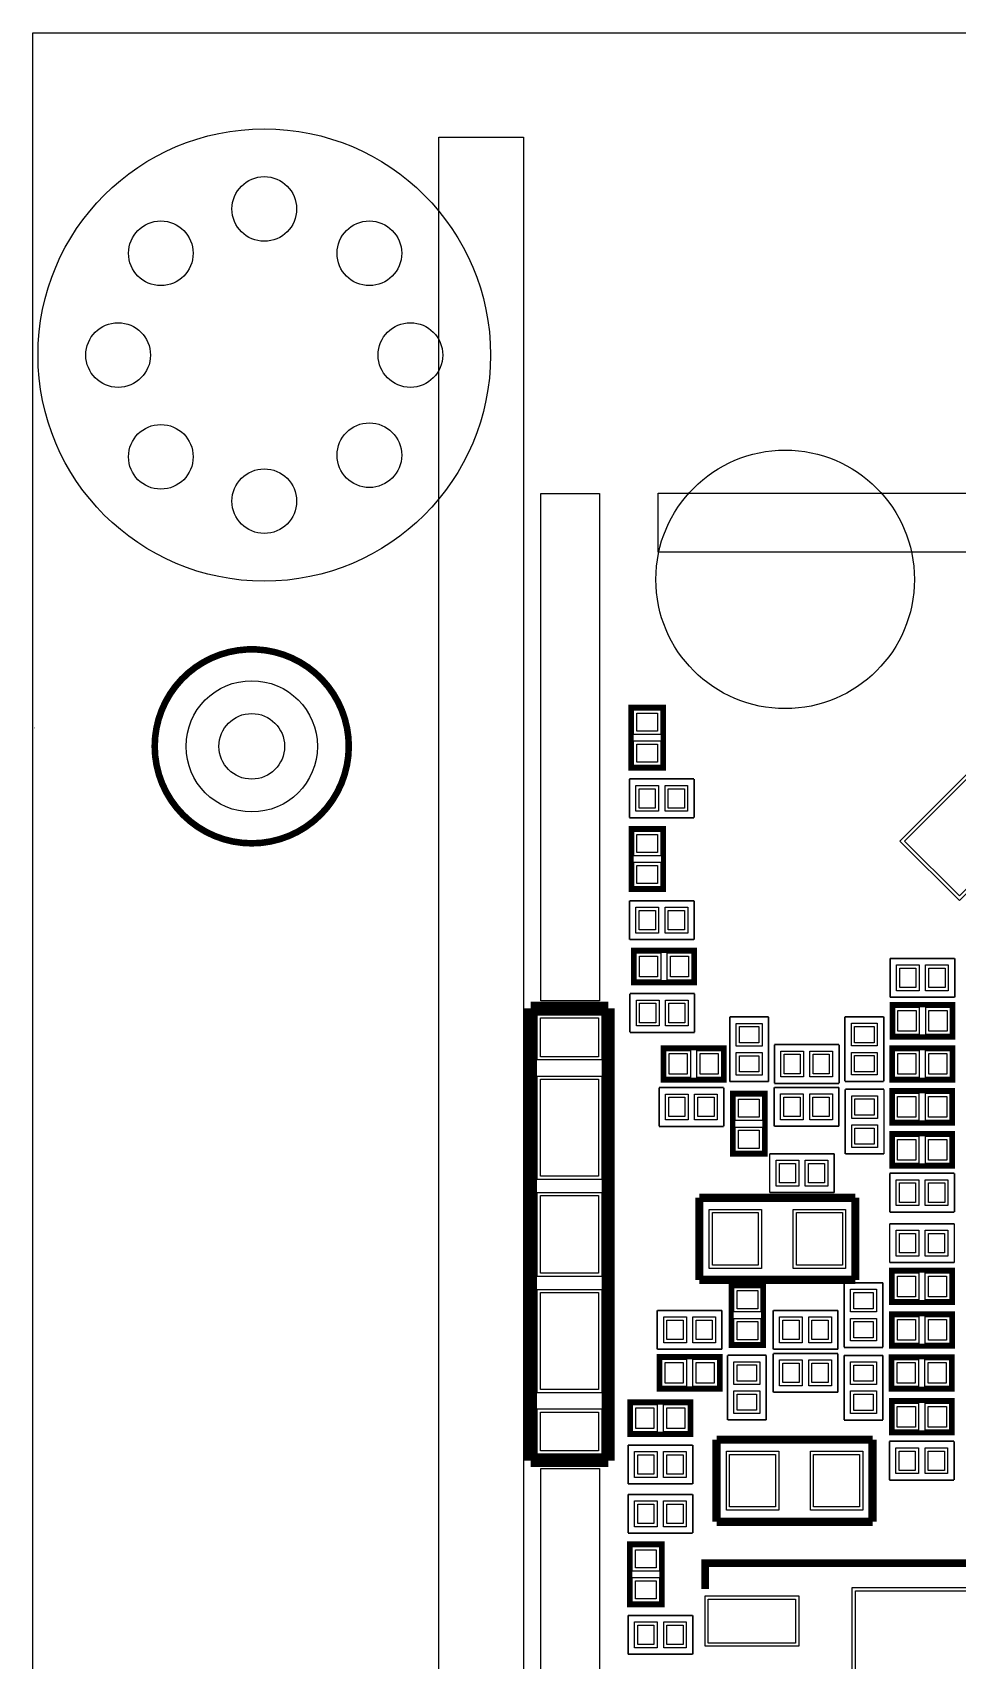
# Model space of a CAD drawing. Extents: x -0.1 to 73.4, y -0.1 to 43.3.
# Drawn here: x -0.04 to 14.27, y 16.84 to 42.03 of the extents above; entities that cross this region are included whole.
import ezdxf

# ---------------------------------------------------------------- set-up
doc = ezdxf.new("R2010")
doc.units = 0
for name, color, linetype in [('BG_DIMENSION', 85, 'CONTINUOUS'), ('BG_OUTLINE', 254, 'CONTINUOUS'), ('BG_SOLDERMASK_TOP', 4, 'CONTINUOUS'), ('PG_SILKSCREEN_TOP', 254, 'CONTINUOUS'), ('PIN_SOLDERMASK_TOP', 4, 'CONTINUOUS'), ('PIN_TOP', 96, 'CONTINUOUS')]:
    doc.layers.add(name, color=color, linetype=linetype)

msp = doc.modelspace()

# ---------------------------------------------------------------- linework, layer by layer
at = {"layer": 'BG_DIMENSION', "const_width": 0.0254}
for points in [[(12.342597, 42.019703), (12.343206, 42.019703)], [(3.517189, 37.211889), (3.5179, 37.211889)], [(3.5433, 37.022405), (3.544011, 37.022405)], [(-0.008611, 33.934603), (-0.008001, 33.934603)], [(-0.002311, 31.271997), (-0.0016, 31.271997)], [(-0.024003, 30.6832), (-0.023292, 30.6832)], [(7.56539, 29.521912), (7.566, 29.521912)]]:
    msp.add_lwpolyline(points, dxfattribs=at)
at = {"layer": 'BG_OUTLINE'}
for points in [[(-0.037313, 42.021709), (-0.037313, -0.003607), (73.366198, -0.003607), (73.366198, 42.021709)], [(-0.037313, 42.021709), (-0.037313, -0.003607), (73.366198, -0.003607), (73.366198, 42.021709)], [(-0.037313, 42.021709), (-0.037313, -0.003607), (73.366198, -0.003607), (73.366198, 42.021709)], [(-0.037313, 42.021709), (-0.037313, -0.003607), (73.366198, -0.003607), (73.366198, 42.021709)], [(-0.037313, 42.021709), (-0.037313, -0.003607), (73.366198, -0.003607), (73.366198, 42.021709)], [(-0.037313, 42.021709), (-0.037313, -0.003607), (73.366198, -0.003607), (73.366198, 42.021709)], [(-0.037313, 42.021709), (-0.037313, -0.003607), (73.366198, -0.003607), (73.366198, 42.021709)], [(-0.037313, 42.021709), (-0.037313, -0.003607), (73.366198, -0.003607), (73.366198, 42.021709)], [(-0.037313, 42.021709), (-0.037313, -0.003607), (73.366198, -0.003607), (73.366198, 42.021709)], [(-0.037313, 42.021709), (-0.037313, -0.003607), (73.366198, -0.003607), (73.366198, 42.021709)], [(-0.037313, 42.021709), (-0.037313, -0.003607), (73.366198, -0.003607), (73.366198, 42.021709)], [(7.557287, 40.415388), (7.557287, 1.576299), (6.246698, 1.576299), (6.246698, 40.415388)], [(7.557287, 40.415388), (7.557287, 1.576299), (6.246698, 1.576299), (6.246698, 40.415388)], [(7.557287, 40.415388), (7.557287, 1.576299), (6.246698, 1.576299), (6.246698, 40.415388)], [(7.557287, 40.415388), (7.557287, 1.576299), (6.246698, 1.576299), (6.246698, 40.415388)], [(7.557287, 40.415388), (7.557287, 1.576299), (6.246698, 1.576299), (6.246698, 40.415388)], [(7.557287, 40.415388), (7.557287, 1.576299), (6.246698, 1.576299), (6.246698, 40.415388)], [(7.557287, 40.415388), (7.557287, 1.576299), (6.246698, 1.576299), (6.246698, 40.415388)], [(7.557287, 40.415388), (7.557287, 1.576299), (6.246698, 1.576299), (6.246698, 40.415388)], [(7.557287, 40.415388), (7.557287, 1.576299), (6.246698, 1.576299), (6.246698, 40.415388)], [(7.557287, 40.415388), (7.557287, 1.576299), (6.246698, 1.576299), (6.246698, 40.415388)], [(7.557287, 40.415388), (7.557287, 1.576299), (6.246698, 1.576299), (6.246698, 40.415388)]]:
    msp.add_lwpolyline(points, close=True, dxfattribs=at)
at = {"layer": 'BG_SOLDERMASK_TOP'}
for points in [[(8.733993, 34.8996), (8.733993, 27.051), (7.8248, 27.051), (7.8248, 34.8996)], [(32.004, 33.993912), (9.639097, 33.993912), (9.639097, 34.903004), (32.004, 34.903004)], [(8.733993, 19.812), (8.733993, 11.455908), (7.8248, 11.455908), (7.8248, 19.812)]]:
    msp.add_lwpolyline(points, close=True, dxfattribs=at)
at = {"layer": 'PG_SILKSCREEN_TOP', "const_width": 0.1016}
msp.add_lwpolyline([(4.853711, 30.988, 1.000001), (1.851914, 30.988, 0.999999), (4.853711, 30.988)], format="xyb", dxfattribs=at)
at = {"layer": 'PG_SILKSCREEN_TOP'}
for points, const_width in [([(9.219413, 31.593409), (9.219413, 30.653406), (9.719412, 30.653406), (9.719412, 31.593409), (9.219413, 31.593409), (9.219413, 31.313399)], 0.08001), ([(9.309405, 31.593409), (9.219413, 31.593409), (9.219413, 31.503391)], 0.08001), ([(9.719412, 31.503391), (9.719412, 31.593409), (9.629394, 31.593409)], 0.08001), ([(9.219413, 30.743398), (9.219413, 30.653406), (9.309405, 30.653406)], 0.08001), ([(9.629394, 30.653406), (9.719412, 30.653406), (9.719412, 30.743398)], 0.08001), ([(9.195105, 30.482896), (10.195103, 30.482896)], 0.0254), ([(9.195105, 29.882897), (9.195105, 30.482896)], 0.0254), ([(10.195103, 30.482896), (10.195103, 29.882897)], 0.0254), ([(9.220911, 29.715511), (9.220911, 28.775508), (9.72091, 28.775508), (9.72091, 29.715511), (9.220911, 29.715511), (9.220911, 29.435501)], 0.08001), ([(9.310903, 29.715511), (9.220911, 29.715511), (9.220911, 29.625493)], 0.08001), ([(10.195103, 29.882897), (9.195105, 29.882897)], 0.0254), ([(9.72091, 29.625493), (9.72091, 29.715511), (9.630893, 29.715511)], 0.08001), ([(9.220911, 28.8655), (9.220911, 28.775508), (9.310903, 28.775508)], 0.08001), ([(9.630893, 28.775508), (9.72091, 28.775508), (9.72091, 28.8655)], 0.08001), ([(9.195892, 27.998903), (9.195892, 28.598901)], 0.0254), ([(9.195892, 28.598901), (10.19589, 28.598901)], 0.0254), ([(10.19589, 28.598901), (10.19589, 27.998903)], 0.0254), ([(10.19589, 27.998903), (9.195892, 27.998903)], 0.0254), ([(10.200894, 27.830501), (9.260891, 27.830501), (9.260891, 27.330502), (10.200894, 27.330502), (10.200894, 27.830501), (9.920884, 27.830501)], 0.08001), ([(9.350883, 27.830501), (9.260891, 27.830501), (9.260891, 27.740508)], 0.08001), ([(10.200894, 27.740508), (10.200894, 27.830501), (10.110902, 27.830501)], 0.08001), ([(13.226593, 27.70599), (14.226591, 27.70599)], 0.0254), ([(13.226593, 27.105991), (13.226593, 27.70599)], 0.0254), ([(14.226591, 27.70599), (14.226591, 27.105991)], 0.0254), ([(9.260891, 27.420494), (9.260891, 27.330502), (9.350883, 27.330502)], 0.08001), ([(10.110902, 27.330502), (10.200894, 27.330502), (10.200894, 27.420494)], 0.08001), ([(7.667295, 26.93609), (8.867089, 26.93609)], 0.199898), ([(7.667295, 19.935901), (7.667295, 26.93609)], 0.199898), ([(8.867089, 26.93609), (8.867089, 19.935901)], 0.199898), ([(9.203004, 26.562101), (9.203004, 27.1621)], 0.0254), ([(9.203004, 27.1621), (10.203002, 27.1621)], 0.0254), ([(10.203002, 27.1621), (10.203002, 26.562101)], 0.0254), ([(14.226591, 27.105991), (13.226593, 27.105991)], 0.0254), ([(14.197711, 26.990192), (13.257708, 26.990192), (13.257708, 26.490193), (14.197711, 26.490193), (14.197711, 26.990192), (13.917701, 26.990192)], 0.08001), ([(13.3477, 26.990192), (13.257708, 26.990192), (13.257708, 26.9002)], 0.08001), ([(14.197711, 26.9002), (14.197711, 26.990192), (14.107693, 26.990192)], 0.08001), ([(10.745902, 25.800609), (10.745902, 26.800607)], 0.0254), ([(10.745902, 26.800607), (11.345901, 26.800607)], 0.0254), ([(11.345901, 26.800607), (11.345901, 25.800609)], 0.0254), ([(12.527991, 25.80259), (12.527991, 26.802588)], 0.0254), ([(12.527991, 26.802588), (13.12799, 26.802588)], 0.0254), ([(13.12799, 26.802588), (13.12799, 25.80259)], 0.0254), ([(10.203002, 26.562101), (9.203004, 26.562101)], 0.0254), ([(13.257708, 26.580211), (13.257708, 26.490193), (13.3477, 26.490193)], 0.08001), ([(14.107693, 26.490193), (14.197711, 26.490193), (14.197711, 26.580211)], 0.08001), ([(10.657992, 26.32329), (9.717989, 26.32329), (9.717989, 25.823291), (10.657992, 25.823291), (10.657992, 26.32329), (10.378008, 26.32329)], 0.08001), ([(9.808007, 26.32329), (9.717989, 26.32329), (9.717989, 26.233298)], 0.08001), ([(10.657992, 26.233298), (10.657992, 26.32329), (10.568, 26.32329)], 0.08001), ([(11.436502, 25.772999), (11.436502, 26.372998)], 0.0254), ([(11.436502, 26.372998), (12.4365, 26.372998)], 0.0254), ([(12.4365, 26.372998), (12.4365, 25.772999)], 0.0254), ([(14.195908, 26.323798), (13.255904, 26.323798), (13.255904, 25.823799), (14.195908, 25.823799), (14.195908, 26.323798), (13.915898, 26.323798)], 0.08001), ([(13.345897, 26.323798), (13.255904, 26.323798), (13.255904, 26.233806)], 0.08001), ([(14.195908, 26.233806), (14.195908, 26.323798), (14.10589, 26.323798)], 0.08001), ([(9.717989, 25.913309), (9.717989, 25.823291), (9.808007, 25.823291)], 0.08001), ([(10.568, 25.823291), (10.657992, 25.823291), (10.657992, 25.913309)], 0.08001), ([(13.255904, 25.913791), (13.255904, 25.823799), (13.345897, 25.823799)], 0.08001), ([(14.10589, 25.823799), (14.195908, 25.823799), (14.195908, 25.913791)], 0.08001), ([(9.652991, 25.107798), (9.652991, 25.707797)], 0.0254), ([(9.652991, 25.707797), (10.652989, 25.707797)], 0.0254), ([(10.652989, 25.707797), (10.652989, 25.107798)], 0.0254), ([(11.345901, 25.800609), (10.745902, 25.800609)], 0.0254), ([(11.433912, 25.110288), (11.433912, 25.710312)], 0.0254), ([(11.433912, 25.710312), (12.43391, 25.710312)], 0.0254), ([(12.4365, 25.772999), (11.436502, 25.772999)], 0.0254), ([(12.43391, 25.710312), (12.43391, 25.110288)], 0.0254), ([(13.12799, 25.80259), (12.527991, 25.80259)], 0.0254), ([(12.532309, 24.68151), (12.532309, 25.681508)], 0.0254), ([(12.532309, 25.681508), (13.132308, 25.681508)], 0.0254), ([(13.132308, 25.681508), (13.132308, 24.68151)], 0.0254), ([(14.192809, 25.659309), (13.252806, 25.659309), (13.252806, 25.15931), (14.192809, 25.15931), (14.192809, 25.659309), (13.912799, 25.659309)], 0.08001), ([(13.342798, 25.659309), (13.252806, 25.659309), (13.252806, 25.569291)], 0.08001), ([(14.192809, 25.569291), (14.192809, 25.659309), (14.102791, 25.659309)], 0.08001), ([(10.790809, 25.617805), (10.790809, 24.677802), (11.290808, 24.677802), (11.290808, 25.617805), (10.790809, 25.617805), (10.790809, 25.337795)], 0.08001), ([(10.880801, 25.617805), (10.790809, 25.617805), (10.790809, 25.527813)], 0.08001), ([(11.290808, 25.527813), (11.290808, 25.617805), (11.20079, 25.617805)], 0.08001), ([(13.252806, 25.249302), (13.252806, 25.15931), (13.342798, 25.15931)], 0.08001), ([(14.102791, 25.15931), (14.192809, 25.15931), (14.192809, 25.249302)], 0.08001), ([(10.652989, 25.107798), (9.652991, 25.107798)], 0.0254), ([(12.43391, 25.110288), (11.433912, 25.110288)], 0.0254), ([(14.192809, 24.993803), (13.252806, 24.993803), (13.252806, 24.493804), (14.192809, 24.493804), (14.192809, 24.993803), (13.912799, 24.993803)], 0.08001), ([(13.342798, 24.993803), (13.252806, 24.993803), (13.252806, 24.903811)], 0.08001), ([(14.192809, 24.903811), (14.192809, 24.993803), (14.102791, 24.993803)], 0.08001), ([(10.790809, 24.767794), (10.790809, 24.677802), (10.880801, 24.677802)], 0.08001), ([(11.20079, 24.677802), (11.290808, 24.677802), (11.290808, 24.767794)], 0.08001), ([(11.363808, 24.083391), (11.363808, 24.68339)], 0.0254), ([(11.363808, 24.68339), (12.363806, 24.68339)], 0.0254), ([(12.363806, 24.68339), (12.363806, 24.083391)], 0.0254), ([(13.132308, 24.68151), (12.532309, 24.68151)], 0.0254), ([(13.252806, 24.583796), (13.252806, 24.493804), (13.342798, 24.493804)], 0.08001), ([(14.102791, 24.493804), (14.192809, 24.493804), (14.192809, 24.583796)], 0.08001), ([(13.221106, 24.382095), (14.221104, 24.382095)], 0.0254), ([(13.221106, 23.782096), (13.221106, 24.382095)], 0.0254), ([(14.221104, 24.382095), (14.221104, 23.782096)], 0.0254), ([(10.276307, 22.73239), (10.276307, 24.00239)], 0.127), ([(10.276307, 24.00239), (12.689307, 24.00239)], 0.127), ([(12.363806, 24.083391), (11.363808, 24.083391)], 0.0254), ([(12.689307, 24.00239), (12.689307, 22.73239)], 0.127), ([(14.221104, 23.782096), (13.221106, 23.782096)], 0.0254), ([(13.219989, 23.600588), (14.220012, 23.600588)], 0.0254), ([(13.219989, 23.000589), (13.219989, 23.600588)], 0.0254), ([(14.220012, 23.600588), (14.220012, 23.000589)], 0.0254), ([(14.220012, 23.000589), (13.219989, 23.000589)], 0.0254), ([(14.189507, 22.882098), (13.249504, 22.882098), (13.249504, 22.382099), (14.189507, 22.382099), (14.189507, 22.882098), (13.909497, 22.882098)], 0.08001), ([(13.339496, 22.882098), (13.249504, 22.882098), (13.249504, 22.792106)], 0.08001), ([(14.189507, 22.792106), (14.189507, 22.882098), (14.099489, 22.882098)], 0.08001), ([(12.689307, 22.73239), (10.276307, 22.73239)], 0.127), ([(11.269294, 21.716289), (11.269294, 22.656292), (10.769295, 22.656292), (10.769295, 21.716289), (11.269294, 21.716289), (11.269294, 21.996298)], 0.08001), ([(10.859287, 22.656292), (10.769295, 22.656292), (10.769295, 22.5663)], 0.08001), ([(11.269294, 22.5663), (11.269294, 22.656292), (11.179302, 22.656292)], 0.08001), ([(12.515596, 21.686799), (12.515596, 22.686797)], 0.0254), ([(12.515596, 22.686797), (13.115595, 22.686797)], 0.0254), ([(13.115595, 22.686797), (13.115595, 21.686799)], 0.0254), ([(13.249504, 22.472091), (13.249504, 22.382099), (13.339496, 22.382099)], 0.08001), ([(14.099489, 22.382099), (14.189507, 22.382099), (14.189507, 22.472091)], 0.08001), ([(9.625203, 21.659012), (9.625203, 22.259011)], 0.0254), ([(9.625203, 22.259011), (10.625201, 22.259011)], 0.0254), ([(10.625201, 22.259011), (10.625201, 21.659012)], 0.0254), ([(11.418392, 21.65919), (11.418392, 22.259188)], 0.0254), ([(11.418392, 22.259188), (12.41839, 22.259188)], 0.0254), ([(12.41839, 22.259188), (12.41839, 21.65919)], 0.0254), ([(14.188999, 22.207906), (13.248996, 22.207906), (13.248996, 21.707907), (14.188999, 21.707907), (14.188999, 22.207906), (13.908989, 22.207906)], 0.08001), ([(13.338988, 22.207906), (13.248996, 22.207906), (13.248996, 22.117888)], 0.08001), ([(14.188999, 22.117888), (14.188999, 22.207906), (14.099007, 22.207906)], 0.08001), ([(10.625201, 21.659012), (9.625203, 21.659012)], 0.0254), ([(10.769295, 21.806306), (10.769295, 21.716289), (10.859287, 21.716289)], 0.08001), ([(11.179302, 21.716289), (11.269294, 21.716289), (11.269294, 21.806306)], 0.08001), ([(12.41839, 21.65919), (11.418392, 21.65919)], 0.0254), ([(13.115595, 21.686799), (12.515596, 21.686799)], 0.0254), ([(13.248996, 21.797899), (13.248996, 21.707907), (13.338988, 21.707907)], 0.08001), ([(14.099007, 21.707907), (14.188999, 21.707907), (14.188999, 21.797899)], 0.08001), ([(10.595204, 21.54301), (9.6552, 21.54301), (9.6552, 21.043011), (10.595204, 21.043011), (10.595204, 21.54301), (10.315194, 21.54301)], 0.08001), ([(9.745193, 21.54301), (9.6552, 21.54301), (9.6552, 21.452992)], 0.08001), ([(10.595204, 21.452992), (10.595204, 21.54301), (10.505211, 21.54301)], 0.08001), ([(10.711891, 20.565389), (10.711891, 21.565387)], 0.0254), ([(10.711891, 21.565387), (11.31189, 21.565387)], 0.0254), ([(11.31189, 21.565387), (11.31189, 20.565389)], 0.0254), ([(11.418392, 20.992998), (11.418392, 21.592997)], 0.0254), ([(11.418392, 21.592997), (12.41839, 21.592997)], 0.0254), ([(12.41839, 21.592997), (12.41839, 20.992998)], 0.0254), ([(12.516104, 20.563611), (12.516104, 21.563609)], 0.0254), ([(12.516104, 21.563609), (13.116103, 21.563609)], 0.0254), ([(13.116103, 21.563609), (13.116103, 20.563611)], 0.0254), ([(14.186205, 21.542197), (13.246202, 21.542197), (13.246202, 21.042198), (14.186205, 21.042198), (14.186205, 21.542197), (13.906195, 21.542197)], 0.08001), ([(13.336194, 21.542197), (13.246202, 21.542197), (13.246202, 21.452205)], 0.08001), ([(14.186205, 21.452205), (14.186205, 21.542197), (14.096213, 21.542197)], 0.08001), ([(9.6552, 21.133003), (9.6552, 21.043011), (9.745193, 21.043011)], 0.08001), ([(10.505211, 21.043011), (10.595204, 21.043011), (10.595204, 21.133003)], 0.08001), ([(13.246202, 21.13219), (13.246202, 21.042198), (13.336194, 21.042198)], 0.08001), ([(14.096213, 21.042198), (14.186205, 21.042198), (14.186205, 21.13219)], 0.08001), ([(12.41839, 20.992998), (11.418392, 20.992998)], 0.0254), ([(10.142601, 20.843392), (9.202598, 20.843392), (9.202598, 20.343393), (10.142601, 20.343393), (10.142601, 20.843392), (9.862591, 20.843392)], 0.08001), ([(9.29259, 20.843392), (9.202598, 20.843392), (9.202598, 20.7534)], 0.08001), ([(10.142601, 20.7534), (10.142601, 20.843392), (10.052609, 20.843392)], 0.08001), ([(14.187805, 20.865592), (13.247802, 20.865592), (13.247802, 20.365593), (14.187805, 20.365593), (14.187805, 20.865592), (13.907795, 20.865592)], 0.08001), ([(13.337794, 20.865592), (13.247802, 20.865592), (13.247802, 20.7756)], 0.08001), ([(14.187805, 20.7756), (14.187805, 20.865592), (14.097787, 20.865592)], 0.08001), ([(9.202598, 20.433411), (9.202598, 20.343393), (9.29259, 20.343393)], 0.08001), ([(10.052609, 20.343393), (10.142601, 20.343393), (10.142601, 20.433411)], 0.08001), ([(11.31189, 20.565389), (10.711891, 20.565389)], 0.0254), ([(13.116103, 20.563611), (12.516104, 20.563611)], 0.0254), ([(13.247802, 20.455611), (13.247802, 20.365593), (13.337794, 20.365593)], 0.08001), ([(14.097787, 20.365593), (14.187805, 20.365593), (14.187805, 20.455611)], 0.08001), ([(9.173794, 19.575399), (9.173794, 20.175398)], 0.0254), ([(9.173794, 20.175398), (10.173792, 20.175398)], 0.0254), ([(10.173792, 20.175398), (10.173792, 19.575399)], 0.0254), ([(10.543007, 18.989904), (10.543007, 20.259904)], 0.127), ([(10.543007, 20.259904), (12.956007, 20.259904)], 0.127), ([(12.956007, 20.259904), (12.956007, 18.989904)], 0.127), ([(13.216712, 20.234605), (14.21671, 20.234605)], 0.0254), ([(13.216712, 19.634606), (13.216712, 20.234605)], 0.0254), ([(14.21671, 20.234605), (14.21671, 19.634606)], 0.0254), ([(8.867089, 19.935901), (7.667295, 19.935901)], 0.199898), ([(14.21671, 19.634606), (13.216712, 19.634606)], 0.0254), ([(10.173792, 19.575399), (9.173794, 19.575399)], 0.0254), ([(9.173794, 18.813399), (9.173794, 19.413398)], 0.0254), ([(9.173794, 19.413398), (10.173792, 19.413398)], 0.0254), ([(10.173792, 19.413398), (10.173792, 18.813399)], 0.0254), ([(12.956007, 18.989904), (10.543007, 18.989904)], 0.127), ([(9.698609, 17.706696), (9.698609, 18.646699), (9.19861, 18.646699), (9.19861, 17.706696), (9.698609, 17.706696), (9.698609, 17.986705)], 0.08001), ([(9.288602, 18.646699), (9.19861, 18.646699), (9.19861, 18.556707)], 0.08001), ([(10.173792, 18.813399), (9.173794, 18.813399)], 0.0254), ([(9.698609, 18.556707), (9.698609, 18.646699), (9.608591, 18.646699)], 0.08001), ([(10.364699, 17.947208), (10.364699, 18.347207), (19.764705, 18.347207), (19.764705, 17.947208)], 0.11999), ([(9.19861, 17.796688), (9.19861, 17.706696), (9.288602, 17.706696)], 0.08001), ([(9.608591, 17.706696), (9.698609, 17.706696), (9.698609, 17.796688)], 0.08001), ([(9.174505, 17.540199), (10.174503, 17.540199)], 0.0254), ([(9.174505, 16.9402), (9.174505, 17.540199)], 0.0254), ([(10.174503, 17.540199), (10.174503, 16.9402)], 0.0254), ([(10.174503, 16.9402), (9.174505, 16.9402)], 0.0254)]:
    msp.add_lwpolyline(points, dxfattribs=dict(at, const_width=const_width))
at = {"layer": 'PIN_SOLDERMASK_TOP'}
for points in [[(9.259405, 31.553417), (9.679394, 31.553417), (9.679394, 31.173407), (9.259405, 31.173407)], [(9.679394, 30.693398), (9.259405, 30.693398), (9.259405, 31.073407), (9.679394, 31.073407)], [(14.439882, 30.581872), (15.359119, 29.662635), (14.298389, 28.601906), (13.379152, 29.521143)], [(9.295105, 29.982897), (9.295105, 30.382896), (9.645117, 30.382896), (9.645117, 29.982897)], [(9.745091, 29.982897), (9.745091, 30.382896), (10.095103, 30.382896), (10.095103, 29.982897)], [(9.260903, 29.675519), (9.680892, 29.675519), (9.680892, 29.295509), (9.260903, 29.295509)], [(9.680892, 28.8155), (9.260903, 28.8155), (9.260903, 29.195509), (9.680892, 29.195509)], [(9.645904, 28.498902), (9.645904, 28.098902), (9.295892, 28.098902), (9.295892, 28.498902)], [(10.09589, 28.498902), (10.09589, 28.098902), (9.745878, 28.098902), (9.745878, 28.498902)], [(9.30087, 27.370481), (9.30087, 27.79047), (9.68088, 27.79047), (9.68088, 27.370481)], [(10.160902, 27.790483), (10.160902, 27.370494), (9.780892, 27.370494), (9.780892, 27.790483)], [(13.326593, 27.205991), (13.326593, 27.60599), (13.676605, 27.60599), (13.676605, 27.205991)], [(13.776579, 27.205991), (13.776579, 27.60599), (14.126591, 27.60599), (14.126591, 27.205991)], [(9.653016, 27.0621), (9.653016, 26.662101), (9.303004, 26.662101), (9.303004, 27.0621)], [(10.103002, 27.0621), (10.103002, 26.662101), (9.75299, 26.662101), (9.75299, 27.0621)], [(8.767191, 26.136003), (7.767193, 26.136003), (7.767193, 26.836002), (8.767191, 26.836002)], [(10.845902, 26.700607), (11.245901, 26.700607), (11.245901, 26.350595), (10.845902, 26.350595)], [(13.02799, 26.352576), (12.627991, 26.352576), (12.627991, 26.702588), (13.02799, 26.702588)], [(13.297687, 26.530198), (13.297687, 26.950187), (13.677697, 26.950187), (13.677697, 26.530198)], [(14.157719, 26.9502), (14.157719, 26.530211), (13.777709, 26.530211), (13.777709, 26.9502)], [(9.757969, 25.863296), (9.757969, 26.283285), (10.137978, 26.283285), (10.137978, 25.863296)], [(10.618, 26.283298), (10.618, 25.863309), (10.237991, 25.863309), (10.237991, 26.283298)], [(10.845902, 26.250621), (11.245901, 26.250621), (11.245901, 25.900609), (10.845902, 25.900609)], [(11.886514, 26.272998), (11.886514, 25.872999), (11.536502, 25.872999), (11.536502, 26.272998)], [(12.336501, 26.272998), (12.336501, 25.872999), (11.986489, 25.872999), (11.986489, 26.272998)], [(13.02799, 25.90259), (12.627991, 25.90259), (12.627991, 26.252602), (13.02799, 26.252602)], [(13.295884, 25.863804), (13.295884, 26.283793), (13.675893, 26.283793), (13.675893, 25.863804)], [(14.155915, 26.283806), (14.155915, 25.863817), (13.775906, 25.863817), (13.775906, 26.283806)], [(7.767193, 24.286058), (7.767193, 25.885953), (8.767191, 25.885953), (8.767191, 24.286058)], [(10.103002, 25.607797), (10.103002, 25.207798), (9.75299, 25.207798), (9.75299, 25.607797)], [(10.552989, 25.607797), (10.552989, 25.207798), (10.202977, 25.207798), (10.202977, 25.607797)], [(10.830801, 25.577813), (11.25079, 25.577813), (11.25079, 25.197803), (10.830801, 25.197803)], [(11.883923, 25.610312), (11.883923, 25.210313), (11.533911, 25.210313), (11.533911, 25.610312)], [(12.33391, 25.610312), (12.33391, 25.210313), (11.983898, 25.210313), (11.983898, 25.610312)], [(13.032308, 25.231496), (12.632309, 25.231496), (12.632309, 25.581508), (13.032308, 25.581508)], [(13.292785, 25.199289), (13.292785, 25.619278), (13.672795, 25.619278), (13.672795, 25.199289)], [(14.152816, 25.619291), (14.152816, 25.199302), (13.772807, 25.199302), (13.772807, 25.619291)], [(11.25079, 24.717794), (10.830801, 24.717794), (10.830801, 25.097803), (11.25079, 25.097803)], [(13.032308, 24.78151), (12.632309, 24.78151), (12.632309, 25.131522), (13.032308, 25.131522)], [(13.292785, 24.533784), (13.292785, 24.953773), (13.672795, 24.953773), (13.672795, 24.533784)], [(14.152816, 24.953785), (14.152816, 24.533797), (13.772807, 24.533797), (13.772807, 24.953785)], [(11.813819, 24.58339), (11.813819, 24.183391), (11.463807, 24.183391), (11.463807, 24.58339)], [(12.263806, 24.58339), (12.263806, 24.183391), (11.913794, 24.183391), (11.913794, 24.58339)], [(13.321106, 23.882096), (13.321106, 24.282095), (13.671118, 24.282095), (13.671118, 23.882096)], [(13.771093, 23.882096), (13.771093, 24.282095), (14.121105, 24.282095), (14.121105, 23.882096)], [(8.767191, 24.085995), (8.767191, 22.785997), (7.767193, 22.785997), (7.767193, 24.085995)], [(11.238395, 23.82379), (11.238395, 22.910991), (10.427195, 22.910991), (10.427195, 23.82379)], [(12.538418, 23.82379), (12.538418, 22.910991), (11.727218, 22.910991), (11.727218, 23.82379)], [(13.319989, 23.100589), (13.319989, 23.500588), (13.670001, 23.500588), (13.670001, 23.100589)], [(13.769975, 23.100589), (13.769975, 23.500588), (14.119987, 23.500588), (14.119987, 23.100589)], [(13.289483, 22.422104), (13.289483, 22.842093), (13.669493, 22.842093), (13.669493, 22.422104)], [(14.149514, 22.842106), (14.149514, 22.422117), (13.769505, 22.422117), (13.769505, 22.842106)], [(7.767193, 20.986039), (7.767193, 22.585934), (8.767191, 22.585934), (8.767191, 20.986039)], [(10.809313, 22.6163), (11.229302, 22.6163), (11.229302, 22.23629), (10.809313, 22.23629)], [(13.015595, 22.236786), (12.615596, 22.236786), (12.615596, 22.586798), (13.015595, 22.586798)], [(13.288975, 21.747886), (13.288975, 22.167875), (13.668985, 22.167875), (13.668985, 21.747886)], [(14.149007, 22.167888), (14.149007, 21.747899), (13.768997, 21.747899), (13.768997, 22.167888)], [(10.075215, 22.159011), (10.075215, 21.759012), (9.725203, 21.759012), (9.725203, 22.159011)], [(10.525201, 22.159011), (10.525201, 21.759012), (10.175189, 21.759012), (10.175189, 22.159011)], [(11.229302, 21.756281), (10.809313, 21.756281), (10.809313, 22.136291), (11.229302, 22.136291)], [(11.868404, 22.159189), (11.868404, 21.759189), (11.518392, 21.759189), (11.518392, 22.159189)], [(12.31839, 22.159189), (12.31839, 21.759189), (11.968378, 21.759189), (11.968378, 22.159189)], [(13.015595, 21.786799), (12.615596, 21.786799), (12.615596, 22.136811), (13.015595, 22.136811)], [(9.69518, 21.082991), (9.69518, 21.50298), (10.075189, 21.50298), (10.075189, 21.082991)], [(10.555211, 21.502992), (10.555211, 21.083003), (10.175202, 21.083003), (10.175202, 21.502992)], [(11.21189, 21.115376), (10.811891, 21.115376), (10.811891, 21.465388), (11.21189, 21.465388)], [(11.868404, 21.492997), (11.868404, 21.092998), (11.518392, 21.092998), (11.518392, 21.492997)], [(12.31839, 21.492997), (12.31839, 21.092998), (11.968378, 21.092998), (11.968378, 21.492997)], [(13.016103, 21.113598), (12.616104, 21.113598), (12.616104, 21.46361), (13.016103, 21.46361)], [(13.286181, 21.082203), (13.286181, 21.502192), (13.666191, 21.502192), (13.666191, 21.082203)], [(14.146212, 21.502205), (14.146212, 21.082216), (13.766203, 21.082216), (13.766203, 21.502205)], [(11.21189, 20.665389), (10.811891, 20.665389), (10.811891, 21.015401), (11.21189, 21.015401)], [(13.016103, 20.663611), (12.616104, 20.663611), (12.616104, 21.013623), (13.016103, 21.013623)], [(8.767191, 20.03599), (7.767193, 20.03599), (7.767193, 20.735989), (8.767191, 20.735989)], [(9.242577, 20.383398), (9.242577, 20.803387), (9.622587, 20.803387), (9.622587, 20.383398)], [(10.102609, 20.8034), (10.102609, 20.383411), (9.722599, 20.383411), (9.722599, 20.8034)], [(13.287781, 20.405598), (13.287781, 20.825587), (13.667791, 20.825587), (13.667791, 20.405598)], [(14.147813, 20.8256), (14.147813, 20.405611), (13.767803, 20.405611), (13.767803, 20.8256)], [(9.623806, 20.075398), (9.623806, 19.675399), (9.273794, 19.675399), (9.273794, 20.075398)], [(10.073792, 20.075398), (10.073792, 19.675399), (9.72378, 19.675399), (9.72378, 20.075398)], [(11.505095, 20.081303), (11.505095, 19.168504), (10.693895, 19.168504), (10.693895, 20.081303)], [(12.805118, 20.081303), (12.805118, 19.168504), (11.993918, 19.168504), (11.993918, 20.081303)], [(13.316712, 19.734606), (13.316712, 20.134605), (13.666724, 20.134605), (13.666724, 19.734606)], [(13.766698, 19.734606), (13.766698, 20.134605), (14.11671, 20.134605), (14.11671, 19.734606)], [(9.623806, 19.313398), (9.623806, 18.913399), (9.273794, 18.913399), (9.273794, 19.313398)], [(10.073792, 19.313398), (10.073792, 18.913399), (9.72378, 18.913399), (9.72378, 19.313398)], [(9.238602, 18.606706), (9.658591, 18.606706), (9.658591, 18.226697), (9.238602, 18.226697)], [(9.658591, 17.746688), (9.238602, 17.746688), (9.238602, 18.126697), (9.658591, 18.126697)], [(17.489691, 13.122186), (12.639688, 13.122186), (12.639688, 17.972189), (17.489691, 17.972189)], [(11.814696, 17.062183), (10.364686, 17.062183), (10.364686, 17.842192), (11.814696, 17.842192)], [(9.274505, 17.0402), (9.274505, 17.440199), (9.624517, 17.440199), (9.624517, 17.0402)], [(9.724492, 17.0402), (9.724492, 17.440199), (10.074504, 17.440199), (10.074504, 17.0402)]]:
    msp.add_lwpolyline(points, close=True, dxfattribs=at)
for centre, radius in [((11.603304, 33.570901), 1.999996), ((3.3528, 30.988), 1.016)]:
    msp.add_circle(centre, radius, dxfattribs=at)
at = {"layer": 'PIN_TOP'}
for points in [[(9.309405, 31.503417), (9.629394, 31.503417), (9.629394, 31.223407), (9.309405, 31.223407)], [(9.629394, 30.743398), (9.309405, 30.743398), (9.309405, 31.023408), (9.629394, 31.023408)], [(14.439882, 30.51109), (15.288337, 29.662635), (14.298389, 28.672688), (13.449935, 29.521143)], [(9.345092, 30.032884), (9.345092, 30.332883), (9.595104, 30.332883), (9.595104, 30.032884)], [(9.795078, 30.032884), (9.795078, 30.332883), (10.04509, 30.332883), (10.04509, 30.032884)], [(9.310903, 29.625519), (9.630893, 29.625519), (9.630893, 29.345509), (9.310903, 29.345509)], [(9.630893, 28.8655), (9.310903, 28.8655), (9.310903, 29.145509), (9.630893, 29.145509)], [(9.595904, 28.448902), (9.595904, 28.148902), (9.345892, 28.148902), (9.345892, 28.448902)], [(10.04589, 28.448902), (10.04589, 28.148902), (9.795878, 28.148902), (9.795878, 28.448902)], [(9.350883, 27.420494), (9.350883, 27.740483), (9.630893, 27.740483), (9.630893, 27.420494)], [(10.110902, 27.740483), (10.110902, 27.420494), (9.830892, 27.420494), (9.830892, 27.740483)], [(13.37658, 27.255978), (13.37658, 27.555977), (13.626592, 27.555977), (13.626592, 27.255978)], [(13.826566, 27.255978), (13.826566, 27.555977), (14.076578, 27.555977), (14.076578, 27.255978)], [(9.603016, 27.0121), (9.603016, 26.7121), (9.353004, 26.7121), (9.353004, 27.0121)], [(10.053002, 27.0121), (10.053002, 26.7121), (9.80299, 26.7121), (9.80299, 27.0121)], [(8.71714, 26.186054), (7.817244, 26.186054), (7.817244, 26.785951), (8.71714, 26.785951)], [(13.3477, 26.580211), (13.3477, 26.9002), (13.62771, 26.9002), (13.62771, 26.580211)], [(14.107719, 26.9002), (14.107719, 26.580211), (13.827709, 26.580211), (13.827709, 26.9002)], [(10.895902, 26.650607), (11.195901, 26.650607), (11.195901, 26.400595), (10.895902, 26.400595)], [(12.97799, 26.402576), (12.677991, 26.402576), (12.677991, 26.652588), (12.97799, 26.652588)], [(9.807981, 25.913309), (9.807981, 26.233298), (10.087991, 26.233298), (10.087991, 25.913309)], [(10.568, 26.233298), (10.568, 25.913309), (10.287991, 25.913309), (10.287991, 26.233298)], [(10.895902, 26.200621), (11.195901, 26.200621), (11.195901, 25.950608), (10.895902, 25.950608)], [(11.836514, 26.222998), (11.836514, 25.922999), (11.586502, 25.922999), (11.586502, 26.222998)], [(12.286501, 26.222998), (12.286501, 25.922999), (12.036488, 25.922999), (12.036488, 26.222998)], [(12.97799, 25.95259), (12.677991, 25.95259), (12.677991, 26.202602), (12.97799, 26.202602)], [(13.345897, 25.913817), (13.345897, 26.233806), (13.625906, 26.233806), (13.625906, 25.913817)], [(14.105915, 26.233806), (14.105915, 25.913817), (13.825906, 25.913817), (13.825906, 26.233806)], [(7.817231, 24.335943), (7.817231, 25.836042), (8.717128, 25.836042), (8.717128, 24.335943)], [(10.053002, 25.557797), (10.053002, 25.257798), (9.80299, 25.257798), (9.80299, 25.557797)], [(10.502989, 25.557797), (10.502989, 25.257798), (10.252977, 25.257798), (10.252977, 25.557797)], [(10.880801, 25.527813), (11.20079, 25.527813), (11.20079, 25.247803), (10.880801, 25.247803)], [(11.833923, 25.560312), (11.833923, 25.260313), (11.583911, 25.260313), (11.583911, 25.560312)], [(12.28391, 25.560312), (12.28391, 25.260313), (12.033898, 25.260313), (12.033898, 25.560312)], [(12.982308, 25.281496), (12.682309, 25.281496), (12.682309, 25.531508), (12.982308, 25.531508)], [(13.342798, 25.249302), (13.342798, 25.569291), (13.622807, 25.569291), (13.622807, 25.249302)], [(14.102817, 25.569291), (14.102817, 25.249302), (13.822807, 25.249302), (13.822807, 25.569291)], [(11.20079, 24.767794), (10.880801, 24.767794), (10.880801, 25.047804), (11.20079, 25.047804)], [(12.982308, 24.83151), (12.682309, 24.83151), (12.682309, 25.081522), (12.982308, 25.081522)], [(13.342798, 24.583796), (13.342798, 24.903786), (13.622807, 24.903786), (13.622807, 24.583796)], [(14.102817, 24.903786), (14.102817, 24.583796), (13.822807, 24.583796), (13.822807, 24.903786)], [(11.763819, 24.53339), (11.763819, 24.233391), (11.513807, 24.233391), (11.513807, 24.53339)], [(12.213806, 24.53339), (12.213806, 24.233391), (11.963794, 24.233391), (11.963794, 24.53339)], [(13.371093, 23.932083), (13.371093, 24.232083), (13.621106, 24.232083), (13.621106, 23.932083)], [(13.82108, 23.932083), (13.82108, 24.232083), (14.071092, 24.232083), (14.071092, 23.932083)], [(8.71714, 24.035944), (8.71714, 22.836048), (7.817244, 22.836048), (7.817244, 24.035944)], [(11.188395, 23.77379), (11.188395, 22.96099), (10.477195, 22.96099), (10.477195, 23.77379)], [(12.488418, 23.77379), (12.488418, 22.96099), (11.777218, 22.96099), (11.777218, 23.77379)], [(13.369976, 23.150576), (13.369976, 23.450575), (13.619988, 23.450575), (13.619988, 23.150576)], [(13.819962, 23.150576), (13.819962, 23.450575), (14.069974, 23.450575), (14.069974, 23.150576)], [(13.339496, 22.472117), (13.339496, 22.792106), (13.619505, 22.792106), (13.619505, 22.472117)], [(14.099515, 22.792106), (14.099515, 22.472117), (13.819505, 22.472117), (13.819505, 22.792106)], [(7.817231, 21.035924), (7.817231, 22.536023), (8.717128, 22.536023), (8.717128, 21.035924)], [(10.859313, 22.5663), (11.179302, 22.5663), (11.179302, 22.28629), (10.859313, 22.28629)], [(12.965595, 22.286786), (12.665596, 22.286786), (12.665596, 22.536798), (12.965595, 22.536798)], [(10.025215, 22.109011), (10.025215, 21.809011), (9.775203, 21.809011), (9.775203, 22.109011)], [(10.475201, 22.109011), (10.475201, 21.809011), (10.225189, 21.809011), (10.225189, 22.109011)], [(11.179302, 21.806281), (10.859313, 21.806281), (10.859313, 22.086291), (11.179302, 22.086291)], [(11.818404, 22.109189), (11.818404, 21.809189), (11.568392, 21.809189), (11.568392, 22.109189)], [(12.26839, 22.109189), (12.26839, 21.809189), (12.018378, 21.809189), (12.018378, 22.109189)], [(12.965595, 21.836799), (12.665596, 21.836799), (12.665596, 22.086811), (12.965595, 22.086811)], [(13.338988, 21.797899), (13.338988, 22.117888), (13.618997, 22.117888), (13.618997, 21.797899)], [(14.099007, 22.117888), (14.099007, 21.797899), (13.818997, 21.797899), (13.818997, 22.117888)], [(9.745193, 21.133003), (9.745193, 21.452992), (10.025202, 21.452992), (10.025202, 21.133003)], [(10.505211, 21.452992), (10.505211, 21.133003), (10.225202, 21.133003), (10.225202, 21.452992)], [(11.16189, 21.165375), (10.861891, 21.165375), (10.861891, 21.415388), (11.16189, 21.415388)], [(11.818404, 21.442997), (11.818404, 21.142998), (11.568392, 21.142998), (11.568392, 21.442997)], [(12.26839, 21.442997), (12.26839, 21.142998), (12.018378, 21.142998), (12.018378, 21.442997)], [(12.966103, 21.163597), (12.666104, 21.163597), (12.666104, 21.41361), (12.966103, 21.41361)], [(13.336194, 21.132216), (13.336194, 21.452205), (13.616203, 21.452205), (13.616203, 21.132216)], [(14.096213, 21.452205), (14.096213, 21.132216), (13.816203, 21.132216), (13.816203, 21.452205)], [(11.16189, 20.715389), (10.861891, 20.715389), (10.861891, 20.965401), (11.16189, 20.965401)], [(12.966103, 20.713611), (12.666104, 20.713611), (12.666104, 20.963623), (12.966103, 20.963623)], [(8.71714, 20.086041), (7.817244, 20.086041), (7.817244, 20.685938), (8.71714, 20.685938)], [(9.29259, 20.433411), (9.29259, 20.7534), (9.5726, 20.7534), (9.5726, 20.433411)], [(10.052609, 20.7534), (10.052609, 20.433411), (9.772599, 20.433411), (9.772599, 20.7534)], [(13.337794, 20.455611), (13.337794, 20.7756), (13.617804, 20.7756), (13.617804, 20.455611)], [(14.097813, 20.7756), (14.097813, 20.455611), (13.817803, 20.455611), (13.817803, 20.7756)], [(9.573806, 20.025398), (9.573806, 19.725399), (9.323794, 19.725399), (9.323794, 20.025398)], [(10.023792, 20.025398), (10.023792, 19.725399), (9.77378, 19.725399), (9.77378, 20.025398)], [(11.455095, 20.031304), (11.455095, 19.218504), (10.743895, 19.218504), (10.743895, 20.031304)], [(12.755118, 20.031304), (12.755118, 19.218504), (12.043918, 19.218504), (12.043918, 20.031304)], [(13.366699, 19.784593), (13.366699, 20.084593), (13.616711, 20.084593), (13.616711, 19.784593)], [(13.816686, 19.784593), (13.816686, 20.084593), (14.066698, 20.084593), (14.066698, 19.784593)], [(9.573806, 19.263398), (9.573806, 18.963399), (9.323794, 18.963399), (9.323794, 19.263398)], [(10.023792, 19.263398), (10.023792, 18.963399), (9.77378, 18.963399), (9.77378, 19.263398)], [(9.288602, 18.556707), (9.608591, 18.556707), (9.608591, 18.276697), (9.288602, 18.276697)], [(9.608591, 17.796688), (9.288602, 17.796688), (9.288602, 18.076697), (9.608591, 18.076697)], [(17.439691, 13.172186), (12.689688, 13.172186), (12.689688, 17.922189), (17.439691, 17.922189)], [(11.764696, 17.112183), (10.414686, 17.112183), (10.414686, 17.792192), (11.764696, 17.792192)], [(9.324492, 17.090187), (9.324492, 17.390186), (9.574505, 17.390186), (9.574505, 17.090187)], [(9.774479, 17.090187), (9.774479, 17.390186), (10.024491, 17.390186), (10.024491, 17.090187)]]:
    msp.add_lwpolyline(points, close=True, dxfattribs=at)
for centre, radius in [((3.546704, 37.042293), 3.500006), ((3.546704, 39.302893), 0.499999), ((1.946504, 38.617093), 0.499999), ((5.172304, 38.617093), 0.499999), ((1.286104, 37.042293), 0.499999), ((5.807304, 37.042293), 0.499999), ((1.946504, 35.467493), 0.499999), ((5.172304, 35.492893), 0.499999), ((11.603304, 33.570901), 1.999996), ((3.546704, 34.781693), 0.499999), ((3.3528, 30.988), 0.508)]:
    msp.add_circle(centre, radius, dxfattribs=at)

doc.saveas('drawing.dxf')
